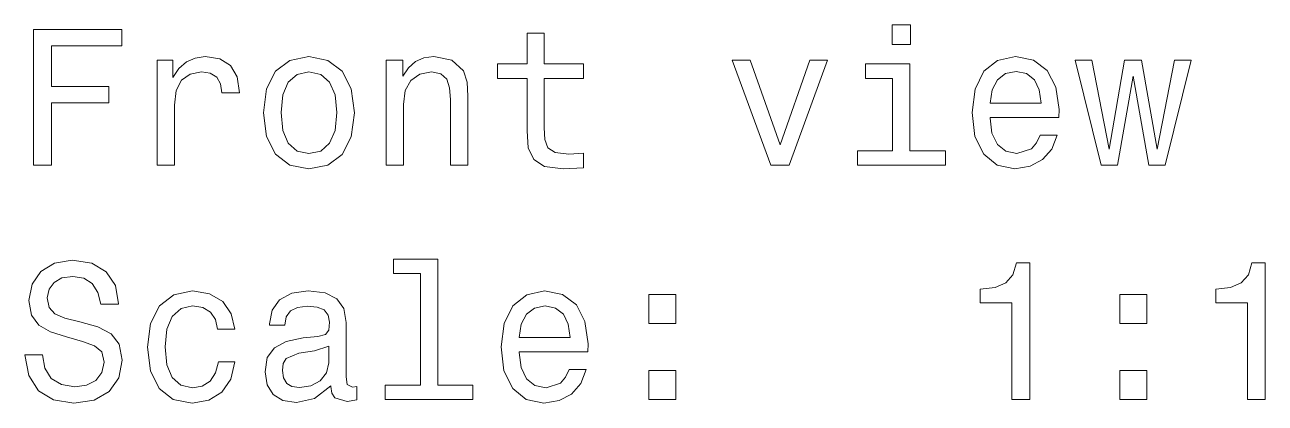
# Model space of a CAD drawing. Extents: x 86 to 334, y -17 to 160.
# Drawn here: x 200.75 to 232.74, y -16.59 to -6.82 of the extents above.
import ezdxf

# ---------------------------------------------------------------- set-up
doc = ezdxf.new("R2010")
doc.units = 0

msp = doc.modelspace()

# ---------------------------------------------------------------- linework, layer by layer
at = {"color": 7, "lineweight": 13}
for points in [[(200.975571, -10.442596), (201.444595, -10.442596), (201.444595, -8.833807), (202.917221, -8.833807), (202.917221, -8.415218), (201.444595, -8.415218), (201.444595, -7.366228), (203.255112, -7.366228), (203.255112, -6.942596), (200.975571, -6.942596)], [(213.704681, -8.203403), (213.704681, -9.560032), (213.73494, -9.998793), (213.876144, -10.301386), (214.158569, -10.477899), (214.63768, -10.538418), (215.16217, -10.513202), (215.16217, -10.129916), (214.778885, -10.160175), (214.430908, -10.11983), (214.244308, -9.99375), (214.16362, -9.781934), (214.148483, -9.484384), (214.148483, -8.203403), (215.16217, -8.203403), (215.16217, -7.825161), (214.148483, -7.825161), (214.148483, -7.033375), (213.704681, -7.033375), (213.704681, -7.825161), (212.93811, -7.825161), (212.93811, -8.203403)], [(223.589417, -6.821559), (223.120392, -6.821559), (223.120392, -7.325882), (223.589417, -7.325882)], [(204.167938, -10.442596), (204.61174, -10.442596), (204.61174, -8.894325), (204.657135, -8.521127), (204.793304, -8.253836), (205.015198, -8.092452), (205.312744, -8.036977), (205.534653, -8.072279), (205.70108, -8.173143), (205.801941, -8.344614), (205.83725, -8.576602), (206.286087, -8.576602), (206.225571, -8.1681), (206.059143, -7.875593), (205.781769, -7.69908), (205.403534, -7.638562), (205.146317, -7.678907), (204.924423, -7.779772), (204.727737, -7.951242), (204.571396, -8.18323), (204.571396, -7.734383), (204.167938, -7.734383)], [(206.906403, -9.091011), (206.987106, -9.706285), (207.219086, -10.160175), (207.58725, -10.442596), (208.081482, -10.538418), (208.570679, -10.442596), (208.938828, -10.165219), (209.170822, -9.711329), (209.256561, -9.091011), (209.170822, -8.475738), (208.938828, -8.016804), (208.570679, -7.739427), (208.081482, -7.638562), (207.58725, -7.739427), (207.219086, -8.021847), (206.987106, -8.475738)], [(210.073563, -10.442596), (210.517365, -10.442596), (210.517365, -8.879196), (210.562744, -8.521127), (210.709, -8.258879), (210.935944, -8.097496), (211.238541, -8.036977), (211.480621, -8.087409), (211.631912, -8.223577), (211.707565, -8.450521), (211.732773, -8.753115), (211.732773, -10.442596), (212.17659, -10.442596), (212.17659, -8.662337), (212.156403, -8.304268), (212.065628, -8.006718), (211.768082, -7.734383), (211.304108, -7.638562), (211.046906, -7.673864), (210.830048, -7.769686), (210.643448, -7.931069), (210.497192, -8.147928), (210.497192, -7.734383), (210.073563, -7.734383)], [(225.641998, -9.217093), (227.417221, -9.217093), (227.422256, -9.01032), (227.341568, -8.430348), (227.119659, -7.996631), (226.766647, -7.734383), (226.297623, -7.638562), (225.838684, -7.739427), (225.485657, -8.021847), (225.258713, -8.480781), (225.178024, -9.085968), (225.253677, -9.706285), (225.480621, -10.160175), (225.828598, -10.442596), (226.282486, -10.538418), (226.675858, -10.472856), (226.998627, -10.301386), (227.235657, -10.029052), (227.371826, -9.665939), (226.933075, -9.665939), (226.842285, -9.867668), (226.711166, -10.018966), (226.337967, -10.140003), (226.050507, -10.084527), (225.833649, -9.908014), (225.692429, -9.62055), (225.641998, -9.232222)], [(219.993591, -10.442596), (220.462601, -10.442596), (221.45108, -7.734383), (220.992142, -7.734383), (220.230621, -9.9181), (219.453964, -7.734383), (218.98999, -7.734383)], [(223.57428, -10.069398), (223.57428, -7.825161), (222.434509, -7.825161), (222.434509, -8.203403), (223.130478, -8.203403), (223.130478, -10.069398), (222.222687, -10.069398), (222.222687, -10.442596), (224.492142, -10.442596), (224.492142, -10.069398)], [(228.930191, -10.442596), (229.333649, -8.142884), (229.737106, -10.442596), (230.160736, -10.442596), (230.826447, -7.734383), (230.397766, -7.734383), (229.948914, -10.034095), (229.550507, -7.734383), (229.11174, -7.734383), (228.713318, -10.034095), (228.264481, -7.734383), (227.840851, -7.734383), (228.506561, -10.442596)], [(207.360306, -9.085968), (207.405685, -8.632078), (207.546906, -8.304268), (207.773849, -8.102539), (208.081482, -8.031934), (208.384079, -8.102539), (208.611023, -8.299225), (208.752228, -8.632078), (208.802658, -9.085968), (208.752228, -9.544902), (208.611023, -9.877755), (208.384079, -10.079484), (208.081482, -10.145046), (207.773849, -10.079484), (207.546906, -9.877755), (207.405685, -9.544902)], [(225.641998, -8.843893), (225.697479, -8.495911), (225.833649, -8.238706), (226.040421, -8.082366), (226.312744, -8.02689), (226.580048, -8.082366), (226.786819, -8.238706), (226.912903, -8.495911), (226.958282, -8.843893)], [(201.212601, -15.334526), (200.753677, -15.334526), (200.854538, -15.869108), (201.106705, -16.26248), (201.495026, -16.499512), (202.019516, -16.585247), (202.538971, -16.504555), (202.927307, -16.282654), (203.174423, -15.93467), (203.265198, -15.475737), (203.189545, -15.062192), (202.977737, -14.794901), (202.634796, -14.618388), (202.175858, -14.487265), (201.782486, -14.391443), (201.525284, -14.280492), (201.379028, -14.119108), (201.333649, -13.866947), (201.379028, -13.640002), (201.510162, -13.468533), (201.711884, -13.352538), (201.989258, -13.312192), (202.271683, -13.362624), (202.493591, -13.498792), (202.639847, -13.725737), (202.710449, -14.033374), (203.169373, -14.033374), (203.169373, -14.023287), (203.088684, -13.549224), (202.851654, -13.196198), (202.478455, -12.974296), (201.974136, -12.898647), (201.520248, -12.974296), (201.167221, -13.186111), (200.940277, -13.513922), (200.859573, -13.937552), (200.92514, -14.315794), (201.116791, -14.572999), (201.419373, -14.744469), (201.832916, -14.875593), (202.241425, -14.991587), (202.549057, -15.102538), (202.735657, -15.263922), (202.801224, -15.526169), (202.740707, -15.79346), (202.584366, -15.99519), (202.347336, -16.121269), (202.039688, -16.161615), (201.696762, -16.10614), (201.434509, -15.944757), (201.268082, -15.682509)], [(210.956116, -13.241587), (210.956116, -16.116226), (210.043304, -16.116226), (210.043304, -16.489426), (212.307709, -16.489426), (212.307709, -16.116226), (211.399933, -16.116226), (211.399933, -12.868388), (210.260162, -12.868388), (210.260162, -13.241587)], [(226.206848, -16.489426), (226.665771, -16.489426), (226.665771, -12.96421), (226.322845, -12.96421), (226.232056, -13.271847), (226.050507, -13.478619), (225.773132, -13.599656), (225.389847, -13.640002), (225.389847, -13.998072), (226.206848, -13.998072)], [(232.278885, -16.489426), (232.737823, -16.489426), (232.737823, -12.96421), (232.394882, -12.96421), (232.304108, -13.271847), (232.122543, -13.478619), (231.845169, -13.599656), (231.461884, -13.640002), (231.461884, -13.998072), (232.278885, -13.998072)], [(205.726288, -14.678907), (206.165054, -14.678907), (206.07428, -14.275449), (205.857422, -13.957726), (205.519516, -13.76104), (205.080765, -13.68539), (204.596619, -13.786256), (204.228455, -14.068676), (203.996475, -14.52761), (203.915771, -15.142884), (203.991425, -15.753115), (204.218369, -16.207005), (204.576447, -16.489426), (205.065628, -16.585247), (205.499344, -16.509598), (205.83725, -16.297783), (206.069229, -15.96493), (206.170105, -15.521126), (205.74646, -15.521126), (205.670822, -15.803547), (205.529602, -16.015362), (205.327881, -16.146486), (205.080765, -16.186832), (204.773132, -16.121269), (204.551224, -15.919541), (204.415054, -15.591731), (204.369659, -15.127754), (204.415054, -14.673863), (204.556259, -14.346054), (204.783218, -14.144325), (205.080765, -14.073719), (205.343018, -14.119108), (205.539703, -14.235103), (205.670822, -14.426745)], [(208.646332, -16.1364), (208.646332, -16.151529), (208.671539, -16.323), (208.747192, -16.444036), (209.064911, -16.539858), (209.312027, -16.499512), (209.312027, -16.156572), (209.206116, -16.171701), (209.064911, -16.10614), (209.039703, -15.904411), (209.039703, -14.502394), (208.979172, -14.144325), (208.802658, -13.892163), (208.495026, -13.740867), (208.06131, -13.68539), (207.63768, -13.74591), (207.324997, -13.917379), (207.128311, -14.18467), (207.062744, -14.537697), (207.062744, -14.567956), (207.461166, -14.567956), (207.496475, -14.35614), (207.607422, -14.204844), (207.788971, -14.114065), (208.046173, -14.078763), (208.293304, -14.103979), (208.469818, -14.179627), (208.575714, -14.310751), (208.611023, -14.492308), (208.590851, -14.704123), (208.510162, -14.810031), (208.308426, -14.860463), (207.930191, -14.900809), (207.496475, -14.991587), (207.188828, -15.15297), (207.007278, -15.405131), (206.951797, -15.778331), (207.002228, -16.111183), (207.158569, -16.358301), (207.410736, -16.514643), (207.758713, -16.570118), (208.227737, -16.464209)], [(213.49791, -15.263922), (215.273132, -15.263922), (215.278168, -15.057149), (215.197479, -14.477178), (214.975571, -14.04346), (214.622543, -13.781212), (214.153534, -13.68539), (213.694595, -13.786256), (213.341568, -14.068676), (213.114624, -14.52761), (213.033936, -15.132797), (213.109589, -15.753115), (213.336533, -16.207005), (213.684509, -16.489426), (214.138397, -16.585247), (214.531769, -16.519686), (214.854538, -16.348215), (215.091568, -16.07588), (215.227737, -15.712769), (214.788971, -15.712769), (214.698196, -15.914497), (214.567078, -16.065794), (214.193878, -16.186832), (213.906403, -16.131357), (213.689545, -15.954844), (213.54834, -15.667379), (213.49791, -15.279051)], [(216.841568, -14.532654), (217.537537, -14.532654), (217.537537, -13.781212), (216.841568, -13.781212)], [(228.985657, -14.532654), (229.681625, -14.532654), (229.681625, -13.781212), (228.985657, -13.781212)], [(213.49791, -14.890722), (213.553391, -14.54274), (213.689545, -14.285535), (213.896332, -14.129195), (214.168655, -14.073719), (214.435944, -14.129195), (214.642715, -14.285535), (214.768799, -14.54274), (214.814194, -14.890722)], [(208.595886, -15.541299), (208.53537, -15.803547), (208.373993, -16.005276), (208.131912, -16.1364), (207.834366, -16.181789), (207.642715, -16.156572), (207.506561, -16.07588), (207.420822, -15.93467), (207.395599, -15.737985), (207.415771, -15.561472), (207.496475, -15.435391), (207.819229, -15.294181), (208.227737, -15.233662), (208.595886, -15.112624)], [(216.841568, -16.489426), (217.537537, -16.489426), (217.537537, -15.737985), (216.841568, -15.737985)], [(228.985657, -16.489426), (229.681625, -16.489426), (229.681625, -15.737985), (228.985657, -15.737985)]]:
    msp.add_lwpolyline(points, close=True, dxfattribs=at)

doc.saveas('drawing.dxf')
